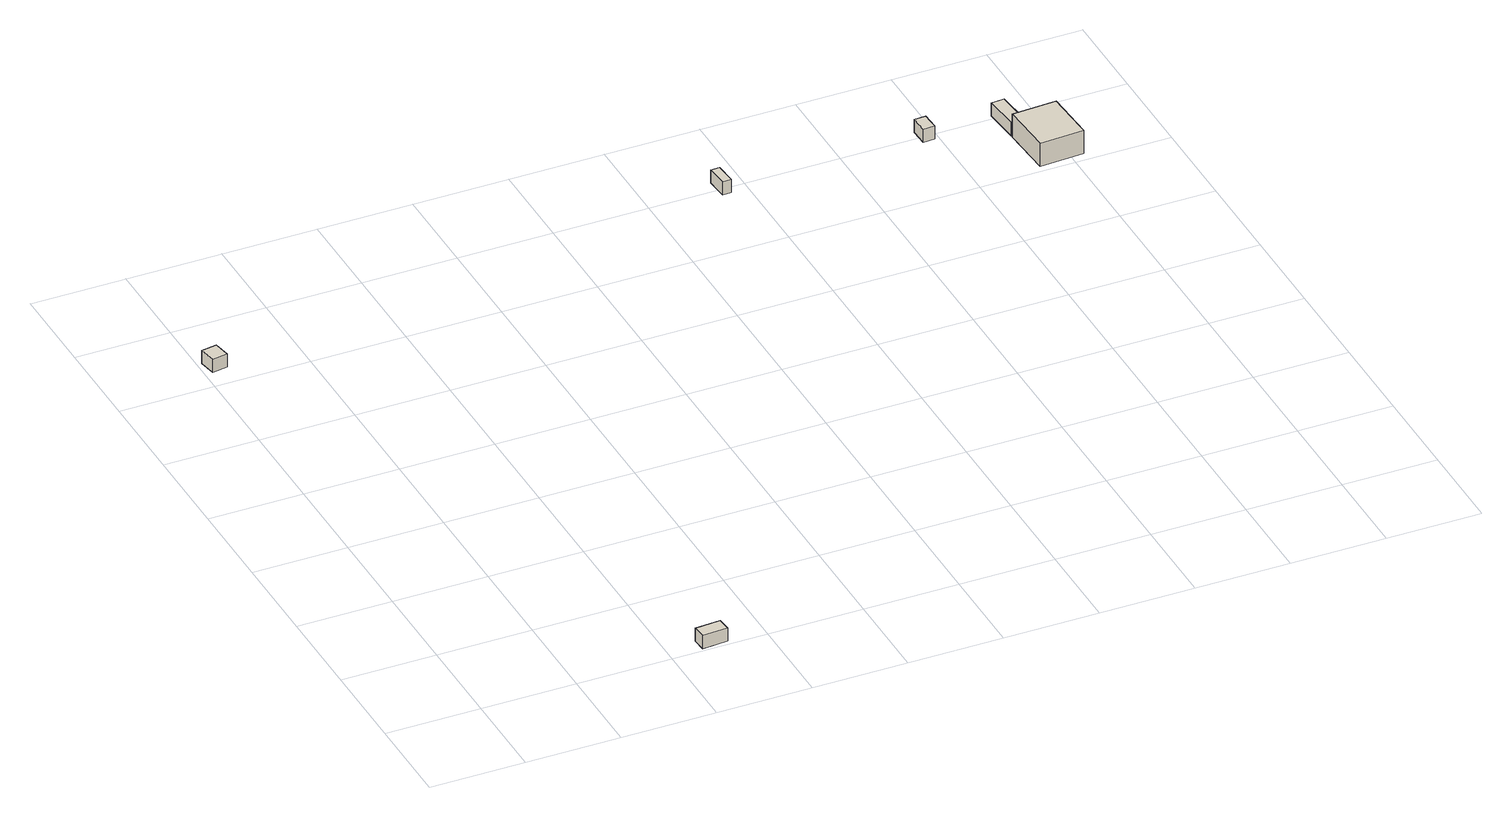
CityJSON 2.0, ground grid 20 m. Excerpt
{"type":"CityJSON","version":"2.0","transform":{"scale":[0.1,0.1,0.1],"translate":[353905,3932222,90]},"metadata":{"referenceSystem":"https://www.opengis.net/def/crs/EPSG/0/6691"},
"CityObjects":{
"building1":{"type":"Building","attributes":{"BuildingIDAttribute.prefecture":"14","BuildingIDAttribute.city":"14153","BuildingDetailAttribute.surveyYear":2015},"geometry":[{"type":"Solid","lod":"1","boundaries":[[[[0,1,2,3]],[[2,4,5,3]],[[1,6,4,2]],[[0,7,6,1]],[[3,5,7,0]],[[4,6,7,5]]]]}]},
"building2":{"type":"Building","attributes":{"BuildingIDAttribute.prefecture":"14","BuildingIDAttribute.city":"14153","BuildingDetailAttribute.surveyYear":2015},"geometry":[{"type":"Solid","lod":"1","boundaries":[[[[8,9,10,11]],[[10,12,13,11]],[[9,14,12,10]],[[8,15,14,9]],[[11,13,15,8]],[[12,14,15,13]]]]}]},
"building3":{"type":"Building","attributes":{"BuildingIDAttribute.prefecture":"14","BuildingIDAttribute.city":"14153","BuildingDetailAttribute.surveyYear":2015},"geometry":[{"type":"Solid","lod":"1","boundaries":[[[[16,17,18,19]],[[18,20,21,19]],[[17,22,20,18]],[[16,23,22,17]],[[19,21,23,16]],[[20,22,23,21]]]]}]},
"building4":{"type":"Building","attributes":{"BuildingIDAttribute.prefecture":"14","BuildingIDAttribute.city":"14153","BuildingDetailAttribute.surveyYear":2015},"geometry":[{"type":"Solid","lod":"1","boundaries":[[[[24,25,26,27]],[[26,28,29,27]],[[25,30,28,26]],[[24,31,30,25]],[[27,29,31,24]],[[28,30,31,29]]]]}]},
"building5":{"type":"Building","attributes":{"BuildingIDAttribute.prefecture":"14","BuildingIDAttribute.city":"14153","BuildingDetailAttribute.surveyYear":2015},"geometry":[{"type":"Solid","lod":"1","boundaries":[[[[32,33,34,35]],[[34,36,37,35]],[[33,38,36,34]],[[32,39,38,33]],[[35,37,39,32]],[[36,38,39,37]]]]}]},
"building6":{"type":"Building","attributes":{"usage":"401","measuredHeight":5.9,"storeysAboveGround":2,"BuildingIDAttribute.prefecture":"14","BuildingIDAttribute.city":"14153","BuildingDetailAttribute.totalFloorArea":173.36,"BuildingDetailAttribute.buildingFootprintArea":86.68,"BuildingDetailAttribute.buildingStructureType":"610","BuildingDetailAttribute.buildingStructureOrgType":"2","BuildingDetailAttribute.orgUsage":"61","BuildingDetailAttribute.surveyYear":2015},"geometry":[{"type":"Solid","lod":"1","boundaries":[[[[40,41,42,43]],[[42,44,45,43]],[[41,46,44,42]],[[40,47,46,41]],[[43,45,47,40]],[[44,46,47,45]]]]}]}
},
"vertices":[
[44,1237,16],[11,1232,16],[5,1269,16],[38,1274,16],[5,1269,46],[38,1274,46],[11,1232,46],[44,1237,46],
[465,36,7],[519,40,7],[521,11,7],[467,7,7],[521,11,37],[467,7,37],[519,40,37],[465,36,37],
[1141,1424,10],[1160,1425,10],[1163,1378,10],[1144,1377,10],[1163,1378,40],[1144,1377,40],[1160,1425,40],[1141,1424,40],
[1562,1414,12],[1586,1415,12],[1588,1377,12],[1563,1376,12],[1588,1377,42],[1563,1376,42],[1586,1415,42],[1562,1414,42],
[1717,1402,13],[1745,1404,13],[1751,1327,13],[1723,1325,13],[1751,1327,43],[1723,1325,43],[1745,1404,43],[1717,1402,43],
[1723,1320,13],[1817,1325,13],[1823,1213,13],[1729,1207,13],[1823,1213,66],[1729,1207,66],[1817,1325,66],[1723,1320,66]
]}
